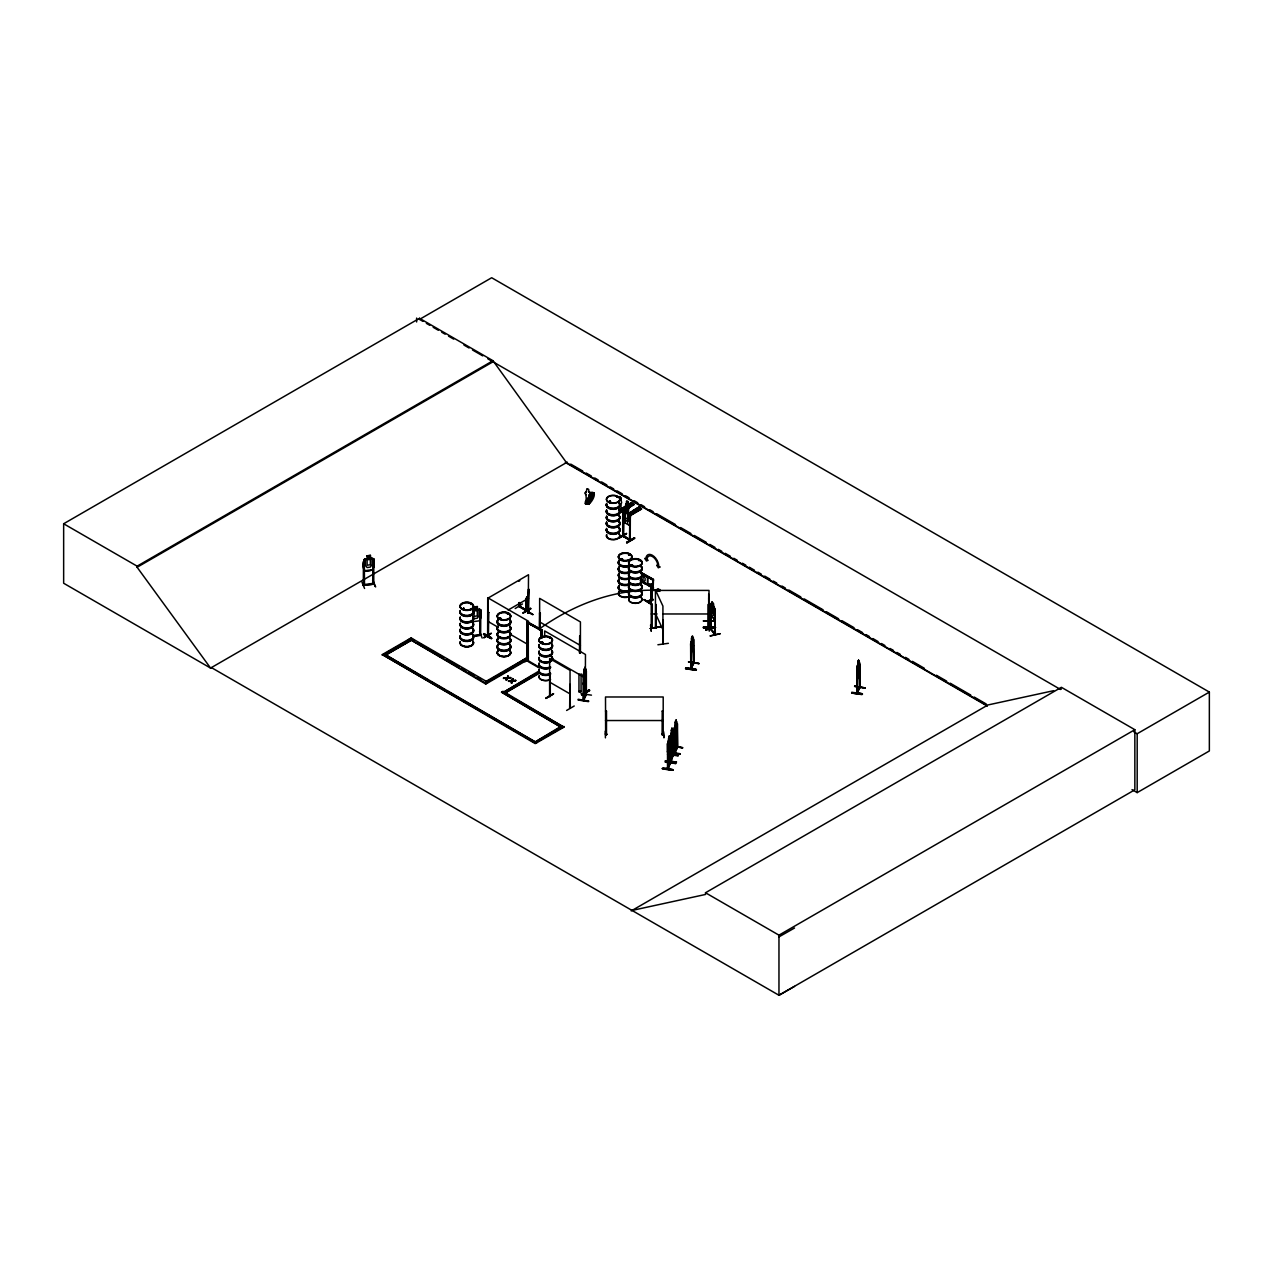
<?xml version="1.0" encoding="UTF-8"?>
<svg xmlns="http://www.w3.org/2000/svg" width="1273" height="1273" viewBox="0 0 1273 1273"><rect width="100%" height="100%" fill="white"/><g stroke="black" fill="none" stroke-linecap="round" stroke-linejoin="round"><path stroke-width="1.5" d="M619.521 496.55C617.882 496.931 622.958 497.027 620.715 500.305A2.403 1.4 59.5 0 1 621.176 503.535L620.715 510.966L618.996 509.996A6.731 3.883 0 0 1 614.016 515.804A6.731 3.883 0 0 1 606.632 510.934M628.257 515.326L628.719 507.895A2.403 1.4 59.5 0 0 628.353 504.601L628.321 502.214M670.807 737.974L670.489 741.475L672.192 733.232L672.399 735.508M670.839 745.898L672.526 737.863M670.823 746.042L672.669 737.815M665.477 761.174C698.813 763.943 643.04 758.66 676.122 762.304M714.901 609.337L714.949 634.686L710.493 629.053L715.251 633.604M714.471 633.19L715.346 634.511L714.853 610.467M585.58 680.498C587.474 669.503 583.655 691.287 583.225 682.965M650.376 628.528L660.83 626.507L650.312 628.416M660.814 626.841L650.312 628.464M676.854 733.264L674.579 737.894L677.141 729.763M859.291 673.449C861.996 658.762 853.34 693.483 859.164 673.385M584.53 674.595C583.861 674.77 585.882 667.116 584.514 668.564M671.142 744.721L670.871 747.872L671.396 743.559C672.239 749.049 672.112 734.871 671.746 738.451M670.951 742.748L671.873 732.15L670.6 736.065L669.948 763.641M585.373 670.314L585.691 668.85L583.114 675.167L583.225 700.5L585.866 693.721M585.66 694.994L585.994 670.982L585.723 695.138M668.039 768.24C665.429 772.106 672.558 759.997 669.996 762.925M667.513 769.067L667.545 743.798M670.664 763.307L670.632 736.049M675.056 752.757L674.754 726.883C676.106 710.525 677.618 729.811 675.215 733.63L674.754 732.293M677.538 747.394L677.156 723.716L676.87 747.888M693.896 639.603L693.674 663.742L693.101 637.391L690.634 643.724L690.762 669.057L693.244 663.09M690.778 668.134L693.96 662.246L693.196 662.692M690.762 668.977L693.53 663.09M691.43 668.532L691.398 644.965M693.912 662.358L691.175 669.105L691.557 637.821L691.7 640.765M857.111 691.971L856.968 692.878M856.777 692.432L856.824 693.435L857.143 666.4L857.143 678.111M857.493 692.958L859.991 686.608L859.323 687.213M859.991 686.736L859.752 687.197M588.476 701.646L578.037 699.991L588.619 700.882M588.603 701.312L578.181 699.227M662.31 768.701C668.675 766.123 682.853 773.363 662.326 768.621M669.184 752.773C702.123 756.799 646.7 749.813 679.766 754.046M669.312 752.057L679.766 753.632M672.765 770.292L662.453 768.287L672.924 769.99M685.558 668.596C695.44 667.195 704.017 672.287 685.558 668.611L696.013 670.171M685.686 668.198L696.14 669.869M679.623 754.396L669.2 752.709M696.14 669.487L685.701 667.8M851.637 692.973C861.503 691.573 870.111 696.681 851.637 692.973L862.076 694.549M851.764 692.639L862.187 694.294M851.764 692.257L862.219 693.833M658.412 591.277L659.844 589.494L659.844 591.404M652.763 579.724L652.683 579.947M626.475 510.282L626.284 506.527A2.403 1.4 59.5 0 1 626.634 503.631L626.666 501.276M652.031 584.816L649.262 584.371L649.262 585.723L649.262 584.371M652.126 584.546L652.556 590.815M671.253 751.165L672.415 743.209M670.521 749.129L672.526 743.225M587.728 501.482L587.06 501.928M587.84 503.583L587.521 501.387L586.996 502.31M587.251 501.642L587.49 502.389M652.413 579.215L653.415 580.377L642.419 573.964M653.479 580.281L640.59 573.216M652.731 587.712L652.89 580.074M652.699 587.665L653.415 588.221L640.844 580.918M671.364 733.041L671.094 761.445L671.253 760.458M583.225 675.183L585.071 667.307L585.039 670.362M674.372 727.917L676.838 721.6L677.3 747.856M545.894 698.081L553.548 693.626L545.894 698.4M553.516 694.008L545.878 698.447M635.1 511.38L635.084 510.553M710.509 611.565L710.955 615.018L714.344 619.41L714.901 617.071M462.226 608.828L464.199 608.574M463.547 609.003L463.69 608.112M470.915 604.452L471.074 604.611M501.021 618.63L499.653 618.089M507.37 614.079L508.07 614.366M528.168 625.807L528.327 627.207M528.327 641.91L528.215 643.167L528.295 642.324M528.152 643.136L528.152 641.687M528.168 655.929L528.327 657.075M541.089 642.626L542.33 641.926M550.27 638.266L549.602 637.789M549.952 637.98L549.347 637.948M590.799 497.52L590.02 496.581M610.404 501.148L608.828 501.435L610.579 501.689M610.547 501.435L609.56 501.912L610.197 501.148M617.039 496.693L617.532 497.409L616.689 496.931M620.683 559.547L622.497 558.942M620.572 559.404C623.261 558.29 621.288 561.122 621.431 558.592M622.608 559.404L621.59 558.64M628.544 554.885L629.546 555.123M629.642 555.06L628.894 554.964M632.522 564.846L631.042 564.703L632.156 565.212M631.949 565.498L632.697 565.435M639.046 560.772L639.492 560.613M584.068 672.192L583.591 700.548L583.877 676.393M668.341 740.838L667.879 769.21L668.15 745.039M715.617 627.494L705.767 629.721M483.501 634.288C490.71 634.909 497.616 643.406 483.501 634.288L491.219 638.648M491.617 638.457L483.915 633.588M491.553 638.409L483.867 633.652M644.154 599.901L651.824 604.309M644.17 599.519L651.84 603.895M651.474 604.58L644.218 599.949M670.951 740.44L671.269 741.761L671.905 728.124L672.208 731.132M671.269 747.14L671.873 739.852L671.269 741.761M670.696 749.638L671.157 748.094M671.38 749.224L671.762 748.015M671.157 750.99L671.762 748.985M671.38 730.304L672.017 728.124M671.778 730.066L671.603 731.163M670.951 734.346L672.637 730.161M672.001 731.195L672.446 729.779M672.86 732.373L672.844 755.987L673.051 731.816M671.269 739.438L671.873 737.56L671.778 746.249M667.657 754.332L678.302 755.478L667.561 754.221M672.844 755.366L670.919 760.777M670.712 760.411L672.908 755.048M671.189 761.318L673.115 755.319M653.16 587.394L653.16 588.381L653.463 579.39L640.844 572.277M629.308 525.224L630.246 522.853L629.371 525.351L623.42 521.994L622.72 518.62M619.665 509.486L619.346 511.666L619.474 509.868M372.639 569.572L373.769 566.549M473.158 621.622L479.666 620.794L480.844 617.739L480.828 609.894L480.621 635.307C481.417 633.142 478.266 634.909 480.701 634.368M506.702 680.339L507.481 677.936L510.744 678L507.481 678.429L506.097 679.989L508.213 676.058M511.666 683.203L512.446 680.8L515.708 680.387L512.446 681.294L511.666 683.203L511.682 680.848L511.062 682.853M587.346 501.721L587.68 501.594M511.794 680.45C504.251 680.721 512.924 682.901 512.558 678.557L513.178 679.416L512.558 678.557M511.794 680.944L512.558 679.05M506.097 679.989L506.829 677.586L503.519 678.016L506.718 678.477M513.178 678.923L512.558 680.88L515.708 680.387M483.899 637.455L491.394 633.381M515.183 608.558L522.455 603.943M626.507 533.721L618.917 538.129M647.559 601.779L652.142 599.09M585.978 494.545L585.946 494.64A2.403 1.894 24.9 0 1 586.423 491.617L586.471 491.537A2.403 1.894 24.9 0 0 585.978 494.545L586.423 502.278L588.794 502.549L589.272 495.054A2.403 1.894 24.9 0 0 588.794 491.887L588.747 489.516L587.585 488.689M588.747 491.983L588.794 491.887A2.403 1.894 24.9 0 1 589.224 495.149M589.272 504.347L585.516 503.535L586.026 501.403L586.296 502.262M585.246 503.726C587.903 504.633 582.604 502.151 587.49 499.08M589.208 495.595L589.717 494.274L593.202 495.022L589.717 494.274M590.051 493.542C599.44 493.924 587.474 495.547 590.577 492.444C599.042 490.662 590.863 504.506 588.046 504.156M585.485 503.647L587.68 498.873M589.097 495.865L590.577 492.444M585.707 503.806L587.235 500.703M588.826 497.632L591.245 492.746L588.619 499.255M591.436 493.017L587.171 502.183M586.726 503.519L586.773 501.689L587.84 501.864L586.726 501.801M588.603 504.235L594.061 493.176L590.386 492.858M594.061 492.969L588.81 504.283L589.001 503.042L585.787 503.36L585.516 502.501M589.001 504.172L593.6 493.351M584.212 669.439L584.768 668.261M584.212 670.41L584.768 669.216M584.912 671.301L584.068 678.557L584.944 667.275M580.981 693.69L591.468 695.153M583.877 699.084L583.177 700.357M583.543 699.211L585.994 694.533L585.866 669.232M691.748 638.012L692.48 635.848L692.56 638.919L693.212 637.407M691.748 638.982L692.289 636.818M691.08 642.022L691.669 640.749M699.004 663.726L688.661 661.88M675.358 722.189L676.218 720.041M668.309 740.806L669.343 735.953L669.232 738.833M669.041 736.908L668.5 739.056L669.041 737.879M675.358 723.159L675.915 720.995M670.028 740.17L669.996 763.784M675.024 729.143L674.77 753.234L677.538 747.346M665.413 761.97L675.74 763.466M675.056 752.009L677.236 747.331L674.388 753.25L674.404 727.901M670.537 762.877L667.991 768.224M667.991 769.083L669.996 763.179M675.852 763.577L665.286 762.177M858.543 663.122L858.543 660.226L857.206 667.084L857.19 693.499L857.477 669.327M857.811 662.39L858.67 660.241M857.811 663.344L858.368 661.196M857.047 666.447L859.291 661.785L859.323 688.072L860.039 687.484M859.959 663.981L859.736 688.12L859.577 662.199M854.724 686.258L865.194 687.913L854.581 686.131M856.824 692.448L859.673 687.515L856.856 693.371M361.978 582.286L364.571 588.476M363.266 585.325C365.94 584.562 362.534 586.678 363.585 584.689L372.623 583.416M658.332 590.131C659.764 586.758 654.879 590.163 657.409 590.958M487.686 635.927L488.482 634.829M532.575 614.318L518.986 606.585C520.609 602.145 519.591 612.377 519.686 603.052M525.829 598.708L526.258 610.324M622.64 536.14L623.499 536.633L623.675 512.876L622.72 512.637L623.42 513.035M623.038 535.169L630.596 540.373L622.958 535.981L622.99 512.478M585.564 692.369C582.668 693.371 587.649 685.511 585.469 682.042M650.567 625.027L651.155 630.835M605.28 731.163L605.423 737.863M528.884 612.727L528.072 613.188L528.247 612.281M626.968 506.065L626.348 510.473M626.411 506.208L626.205 506.654A2.403 1.4 59.5 0 1 626.539 503.694L626.539 501.578M538.686 645.316L539.195 646.445M463.229 608.749L463.595 608.208M470.485 604.023L471.296 604.15M499.541 618.153L500.91 619.044L500.56 617.866M499.828 618.041L500.225 617.866M589.526 497.266L590.927 496.788M507.688 613.92L508.5 614.079M541.773 642.165L542.648 642.642M541.964 642.276L542.298 641.974M541.773 641.974C539.37 643.852 545.353 643.12 542.139 641.958M632.108 564.814L630.851 565.18M711.321 615.718L711.034 629.61L710.923 605.391L710.827 629.514M715.267 634.511L711.352 629.435M364.476 585.437L364.333 561.632L363.378 561.759L363.362 585.548M363.585 584.689C379.322 585.166 370.157 582.477 373.832 583.273M479.666 634.304L480.589 634.113M583.702 700.436L586.36 694.581L586.36 671.03M693.721 663.647L693.387 637.805M670.235 763.195L669.853 737.481L667.513 743.83M667.704 767.73L667.8 768.542M372.623 569.508C362.582 575.476 361.405 565.005 364.635 559.022L367.101 558.767M363.68 560.295L364.635 559.022M651.203 627.191C654.242 626.555 650.408 630.103 651.426 627.159M652.285 628.003L651.235 628.019L652.397 628.05M605.614 733.741L606.378 733.741C607.858 735.81 603.848 734.091 606.6 734.632M708.695 597.769L709.125 628.273L707.947 628.305L708.886 627.128M663.313 734.839C661.642 735.905 661.626 732.707 663.313 733.773M662.215 711.082L663.201 711.289L662.215 711.082L662.103 734.632L663.313 734.632M663.265 643.645L663.281 620.349M710.525 629.117L710.605 603.768C712.896 606.521 711.75 598.183 712.005 604.786L711.273 610.228L713.357 615.225L714.073 608.43L713.501 603.577L711.957 601.731M586.805 488.768L586.423 491.617M488.689 635.275L487.654 635.02L488.434 635.434M488.482 635.688L487.639 636.118L488.689 635.529M528.215 613.109L528.518 574.728L487.718 598.278L487.639 636.182M528.741 612.806L528.518 589.033L527.754 613.029M711.368 628.671L711.082 628.13M463.038 608.78L463.849 608.287M610.022 501.498L609.194 501.61M518.907 581.284L519.798 580.663M622.64 510.887L623.531 510.266M708.997 604.5L708.027 604.516L707.915 628.273M708.966 627.446L707.915 627.669M708.966 628.305L709.013 590.417L651.315 590.417M606.537 734.028L605.391 733.996L606.6 733.98M662.342 734.06L663.313 733.996M631.153 503.026L634.113 504.649L620.381 512.701L621.431 510.409L620.046 512.048M633.62 504.363L631.328 502.851L632.029 503.487M619.585 512.255L633.206 504.14M627.557 514.881L639.571 507.847L638.871 507.004L637.471 508.038L640.048 509.486L637.471 507.832M628.751 513.576L639.571 507.847M640.749 508.5L629.133 515.756M620.715 498.189L620.81 500.257M620.874 509.025L631.328 502.66M620.938 509.073L631.472 503.185M619.84 510.298L631.997 503.487M619.887 510.33L631.854 503.265M620.062 510.553L626.905 506.511M625.25 523.028L625.25 508.341L627.796 509.773L627.796 512.669M619.887 512.414L633.906 504.108M633.906 504.299L620.269 512.494M628.719 507.895L628.607 507.959A2.403 1.4 59.5 0 0 628.257 504.665M625.25 511.237L623.993 511.682L623.993 517.093L625.25 520.132L627.621 521.469L628.894 519.861L628.894 514.451L627.621 512.78M627.7 509.821L625.17 508.388M632.538 510.934L633.938 509.916L636.516 511.571L633.938 509.916M635.163 509.391L636.548 508.373L639.126 510.027L636.548 508.373M628.416 513.385L639.062 507.561M627.382 514.658L639.364 507.497M628.798 515.549L640.956 508.373M629.308 515.851L641.481 508.786M629.642 516.042L641.656 509.009L638.871 507.004M629.562 516.536L630.517 516.774L629.562 516.536L630.23 540.532L630.326 515.135L629.435 513.608M488.402 612.186L488.148 636.293L488.752 634.988M528.009 613.188L528.772 589.192M618.964 538.288L626.571 533.355L618.964 537.795M623.356 536.585L623.675 512.876M630.517 539.434L629.499 540.134L629.833 516.377M629.483 539.434L623.754 535.869M626.714 542.218C650.71 528.709 610.913 552.307 634.32 537.811M626.746 542.632L634.32 538.145M627.08 542.855L634.686 538.415M519.766 606.409L526.608 610.053M526.02 609.672L519.241 606.362M530.555 608.144L522.948 613.061L530.936 608.78M526.799 596.973L526.799 610.69M530.602 608.526L523.044 613.061M539.37 629.864L539.641 612.695L540.325 630.103M540.07 630.262L540.325 613.093M527.913 659.334L524.858 661.594L528.295 659.987M527.945 659.732L524.858 661.594L528.009 659.812M579.47 653.017L579.724 635.848L580.17 651.521M584.768 691.096L585.278 691.7M589.272 689.839C565.626 704.064 605.725 681.326 582.047 694.931M581.618 694.708L589.224 689.759M645.109 575.11L647.686 577.496L645.188 575.062M640.701 581.315L645.188 583.766M651.33 583.798L652.19 585.278L651.33 583.798L652.397 584.164M651.012 585.214L652.715 584.959L651.871 585.453L651.712 600.331L651.871 585.58M651.155 586.805L651.362 585.341M647.13 583.734L653.495 587.378L652.333 587.203M647.209 601.652L652.206 598.756M652.556 599.838L651.124 599.901L651.871 600.299M653.065 599.249L648.482 602.384L653.16 599.726M653.113 599.647L648.594 602.384M651.919 600.776L648.896 602.575M550.254 672.924L550.302 696.49M569.652 708.074L569.954 684.301L570.352 708.074M566.612 710.461L574.218 705.99M211.509 667.641L210.682 668.134L63.65 583.241L63.65 523.76L419.517 318.298L492.985 360.705L566.453 462.608L987.084 705.465M419.517 318.298L419.517 319.396L491.68 277.737L1209.35 692.082L1209.35 750.959L1137.187 792.618L1132.031 789.626M63.65 523.76L137.118 566.167L492.985 360.705M794.543 986.384L778.965 995.263L211.413 667.593L210.57 668.07L137.118 567.265L492.985 361.803M210.57 668.07L567.281 462.131M501.514 692.13L562.411 728.029L501.514 692.13L503.01 691.271L563.907 727.169L535.265 743.623L382.298 654.577L411.099 637.932L487.591 682.089L487.416 683.012M382.298 655.309L409.269 639.73L410.765 640.59L385.273 655.309L410.765 640.59M508.118 610.053L528.518 598.278M538.511 666.766L529.043 661.212L526.911 661.276L526.911 621.638L542.203 630.071L542.012 638.075M542.203 630.071L541.868 636.214M485.936 681.421L526.72 657.87L528.215 658.73L487.416 682.28L485.936 682.153L501.228 673.322M504.633 671.364L526.72 657.87M528.215 659.462L485.761 684.062L409.269 638.998L485.761 683.155L487.591 682.089M526.911 661.276L527.436 621.781M539.147 670.935L503.456 692.273L534.055 674.61M538.94 672.765L504.951 693.133L538.94 673.512M562.252 728.045L560.756 726.453L535.265 741.904L559.054 728.172M382.298 654.577L535.265 742.891L563.907 726.437M631.217 910.927L987.928 704.971L1053.646 690.682M632.044 910.434L705.513 894.458L705.513 892.755L1061.38 687.293L1134.848 729.7L1134.848 789.801L778.965 995.263L778.965 935.162L1134.848 729.7M1061.38 688.995L1060.552 689.489L487.861 358.843M1133.782 731.768L1137.187 733.741L1209.35 692.082M778.965 936.88L794.543 928.001M541.661 630.39L528.375 623.372L541.661 630.39L541.661 638.028M634.113 510.489L633.843 511.285L635.1 511.221M655.945 627.223L656.009 628.098L655.802 604.261L655.929 627.828M610.26 501.833L608.717 501.721M500.719 618.551L499.653 618.232M528.518 611.724L528.009 612.568M488.291 635.752L487.909 597.833L528.709 621.383M655.436 627.844L655.452 590.004L662.915 606.091L662.915 643.947M363.473 585.262L373.769 584.1L373.769 558.815M372.75 583.129L373.689 583.32M713.405 606.489L714.949 609.353L714.805 634.575M714.439 607.682L714.949 609.353M715.251 610.976L714.503 610.547L714.949 634.065M711.05 614.986L714.344 619.41M710.191 635.911L720.311 633.683L710.254 635.927M634.941 511.285L633.97 511.221M570.002 708.249L570.049 670.346L549.65 658.571L549.602 696.49M657.902 644.759L668.405 643.311M643.072 581.109L645.093 580.806L645.093 578.101L643.072 575.491M366.974 555.792L370.459 555.378L370.459 558.29L372.066 559.118L372.066 564.528L370.348 567.09L367.117 567.535L365.399 565.451L365.399 560.04L367.117 558.847L367.006 555.855M367.101 555.871L370.348 555.489M370.316 555.426L370.348 558.401L373.912 558.831L373.912 566.612L372.718 569.652L364.603 570.718M364.714 559.181L372.639 558.083M372.734 560.47L372.846 584.291L372.734 560.47L373.673 560.343M373.148 580.854L375.662 586.885M474.065 609.974L473.922 606.935L477.407 606.521L477.28 609.528L479.014 610.26L479.014 615.671L477.28 618.217L474.065 618.662M477.407 609.417L480.844 609.958L479.587 609.21M472.203 610.165L479.635 609.115M479.666 611.597L480.701 611.677L479.666 611.597L479.873 635.386M473.015 635.466L479.873 634.527M473.015 636.07L480.701 635.227L473.11 636.293M479.507 631.583L482.181 638.075M507.593 677.522L510.744 677.507M503.519 678.016L510.744 678M508.484 680.88L515.708 680.864M508.484 681.373L511.682 681.341M503.519 678.493L506.829 678.079M652.349 627.462L651.426 627.478M663.09 734.028L663.09 734.919M524.937 610.308L532.639 614.684M621.845 559.69L621.033 559.133M364.444 585.166L364.444 584.307M623.149 535.169L623.499 535.774M519.639 606.123L519.034 605.789M584.689 691.048L585.039 691.653M692.448 638.903L692.91 644.297L691.589 649.453L691.128 648.116M858.511 663.281L858.973 668.675L857.668 673.815L857.206 672.494M652.285 604.5L651.315 604.5L652.285 604.5L652.19 628.337M708.027 628.066L708.997 628.05M709.156 624.597L709.252 631.201M606.489 711.082L605.502 711.082L606.489 711.289L606.489 734.839L605.63 734.919L605.502 696.983L663.201 696.983L663.201 734.855L662.215 734.632M663.424 731.561L663.949 737.863L663.344 731.163M708.695 594.157L708.695 627.494M651.315 613.968L657.091 613.968M662.851 613.968L709.013 613.968M703.476 620.906L714.296 621.256L703.476 620.763M703.476 621.113L714.296 621.097M703.476 627.096L714.296 627.096M703.476 627.414L714.296 627.494M703.476 627.828L714.296 627.764M578.96 691.366L581.061 691.366M605.502 720.534L663.201 720.534M662.835 643.979L663.138 620.078M671.253 730.129L671.396 733.073M667.577 754.539L678.191 755.844M665.572 760.872L676.234 761.986M589.208 495.388L592.693 495.929M588.747 496.375L592.231 497.106L588.747 496.565M588.221 497.472L591.706 498.22L588.221 497.679M693.514 645.586L690.953 653.717L690.666 643.692M854.597 686.465L865.067 688.104M688.518 661.753L699.1 663.504L688.534 662.087M584.036 669.264L584.18 672.208M674.26 735.683L674.292 727.885M670.266 745.676L667.832 753.807L667.434 751.516M672.144 745.946L682.726 747.681L672.271 746.058M672.16 746.264L682.63 747.903M667.513 751.611L667.434 743.782M372.591 580.44L375.153 586.535M645.172 583.655L647.607 584.18M645.093 583.702L647.686 584.307L647.686 577.496M623.293 535.71L623.261 536.585M519.527 606.966L519.957 602.893M526.513 610.929L526.529 597.132M593.839 493.399L588.062 504.172L593.648 493.335M627.621 504.84L630.199 506.495L627.621 505.047M635.163 509.184L637.741 510.648M627.573 507.832L624.995 506.383L627.573 508.038M632.538 510.728L635.116 512.192M623.436 510.314L630.151 515.167M625.25 512.398L627.621 513.735M625.25 517.809L627.621 519.145M532.989 614.541L519.257 606.425L519.257 602.495M491.076 633.27L483.899 637.948M640.112 572.166L653.463 579.549M641.735 573.28L645.093 575.205M651.871 585.453L651.012 584.975L651.171 600.029M649.469 584.259L651.871 585.707L652.715 585.214L651.553 583.686M640.59 580.281L651.585 586.582M640.144 580.774L651.585 587.378M652.333 587.808L653.415 588.221M419.517 319.396L422.938 321.369M426.36 323.342L429.781 325.315M433.186 327.288L438.31 330.248M441.731 332.221L445.152 334.194M448.573 336.167L453.697 339.127M463.945 345.047L469.069 348.006M472.49 349.98L482.738 355.883M570.718 464.104L582.732 471.042M586.169 473.031L591.324 476.007M594.746 477.98L598.183 479.969M601.62 481.942L606.775 484.918M610.213 486.907L613.634 488.896M617.071 490.869L622.226 493.844M625.664 495.834L629.085 497.807M634.24 500.782L637.678 502.771M641.115 504.745L644.536 506.734M649.691 509.709L653.129 511.682M656.566 513.671L675.454 524.571M680.594 527.547L690.905 533.498M694.326 535.472L706.356 542.409M709.777 544.398L714.933 547.374M718.37 549.347L721.807 551.336M725.244 553.325L730.384 556.285M733.821 558.274L737.258 560.263M742.398 563.223L745.835 565.212M749.272 567.201L754.428 570.177M757.865 572.15L761.286 574.139M764.723 576.112L769.879 579.088M773.316 581.077L776.737 583.05M781.893 586.026L785.33 588.015M788.767 589.988L800.781 596.926M804.218 598.915L823.106 609.815M826.527 611.804L838.557 618.742M841.978 620.715L854.008 627.669M857.429 629.642L862.585 632.617M866.022 634.606L869.459 636.58M872.896 638.569L878.036 641.544M881.473 643.517L884.91 645.506M890.05 648.482L893.487 650.455M896.924 652.444L900.361 654.417M905.517 657.393L908.938 659.382M912.375 661.355L924.389 668.309M936.419 675.247L946.714 681.182M950.151 683.171L970.758 695.058M974.179 697.047L986.209 703.985M565.323 462.449L987.339 706.101M539.641 621.924L580.424 645.475M526.911 621.638L542.012 630.183M487.909 621.383L498.109 627.271M510.012 634.145L527.006 643.963M551.48 658.412L583.766 677.061M549.65 682.121L570.049 693.896M508.213 676.552L507.609 675.692M414.505 640.812L411.099 637.932M417.91 642.77L443.402 657.489M446.807 659.446L458.694 666.32M462.099 668.277L465.488 670.25M468.894 672.208L474.002 675.151M477.391 677.109L480.796 679.082M506.383 693.96L511.46 696.888M514.849 698.845L563.907 727.169M428.476 680.243L383.778 653.717L536.745 742.764M431.913 682.233L443.943 689.186M447.38 691.159L535.026 741.777M705.513 892.755L778.965 935.162M539.418 668.07L528.327 661.705L528.247 623.181L541.2 630.66L541.2 638.346M651.235 628.305L651.251 587.092M627.716 501.18L626.555 501.339L628.13 501.992M583.877 699.943L583.909 699.02M518.986 606.6L518.986 602.654M620.078 496.884L620.683 497.918M712.244 602.686L713.103 604.77L712.244 603.641M710.971 603.354L714.312 607.778M715.426 627.303L705.767 630.215M672.462 729.652L672.478 755.939L672.399 754.937M655.452 613.554L662.915 629.642M667.879 748.206L668.341 749.526L669.662 744.371L669.232 735.937M583.607 679.559L584.068 680.88L585.373 675.724L585.469 654.497L544.685 630.947L544.685 636.834M652.699 586.917L653.113 579.597L653.113 588.221M690.778 651.442L691.096 653.59M674.292 735.603L674.69 737.91M672.303 733.248L672.51 735.523M651.139 624.55L651.235 631.281M1137.187 733.741L1137.187 792.618M858.543 660.226L858.639 663.297M677.507 723.78L677.586 747.41M676.106 720.025L676.186 723.112M671.269 734.028L671.253 761.318M647.527 577.56L647.527 584.227M643.072 576.955L643.072 579.645M632.522 504.935L629.928 503.678M630.246 515.119L630.103 540.484L622.72 536.188L622.72 510.839M627.621 509.884L627.621 524.365M625.345 508.484L625.345 511.38M621.638 510.537L621.638 511.555M621.431 510.409L621.431 511.237M589.51 502.962L589.51 501.944L589.24 502.724M586.026 501.403L586.026 502.421M585.198 682.201L585.23 692.56L584.514 681.803M584.768 681.644L584.896 691.987M581.061 673.735L581.061 692.114L578.96 692.114L578.96 673.735M580.424 653.256L580.424 621.924L539.641 598.374L539.641 629.705M579.724 635.848L579.724 652.858M550 673.067L549.872 696.649L549.904 672.717M541.12 630.708L540.993 638.409M527.245 621.431L527.245 661.085M526.099 598.549L526.226 610.34M488.673 612.329L488.434 636.293M485.761 683.155L485.761 684.062M479.555 634.304L479.65 635.386M477.264 606.569L477.264 609.465M416.637 318.075L416.637 321.974M137.118 566.167L137.118 567.265M539.45 628.862A300.126 215.296 -76.7 0 1 658.682 590.338M509.884 626.587A6.842 3.946 0 0 1 503.965 632.506A6.842 3.946 0 0 1 498.045 626.587M509.805 627A6.747 3.899 0 0 1 503.965 632.84A6.747 3.899 0 0 1 498.125 627M509.884 620.094A6.842 3.946 0 0 1 503.965 626.014A6.842 3.946 0 0 1 498.045 620.094M509.789 625.902A6.731 3.883 0 0 1 503.965 631.742A6.731 3.883 0 0 1 498.141 625.902M509.789 620.492A6.731 3.883 0 0 1 503.965 626.332A6.731 3.883 0 0 1 498.141 620.492M509.884 626.252A6.842 3.946 0 0 1 503.965 632.172A6.842 3.946 0 0 1 498.045 626.252M509.884 619.76A6.842 3.946 0 0 1 503.965 625.679A6.842 3.946 0 0 1 498.045 619.76M509.805 619.41A6.747 3.899 0 0 1 503.965 625.25A6.747 3.899 0 0 1 498.125 619.41M509.884 645.109A6.842 3.946 0 0 1 503.965 651.028A6.842 3.946 0 0 1 498.045 645.109M509.789 632.49A6.715 3.883 0 0 1 503.965 638.314A6.715 3.883 0 0 1 498.141 632.49M509.805 645.522A6.747 3.899 0 0 1 503.965 651.362A6.747 3.899 0 0 1 498.125 645.522M509.773 650.598A6.699 3.867 0 0 1 503.965 656.407A6.699 3.867 0 0 1 498.157 650.598M509.773 633.047A6.699 3.867 0 0 1 503.965 638.855A6.699 3.867 0 0 1 498.157 633.047M509.821 650.742A6.763 3.899 0 0 1 503.965 656.597A6.763 3.899 0 0 1 498.109 650.742M509.821 650.964A6.763 3.899 0 0 1 503.965 656.804A6.763 3.899 0 0 1 498.109 650.964M509.884 638.616A6.842 3.946 0 0 1 503.965 644.536A6.842 3.946 0 0 1 498.045 638.616M509.789 644.424A6.731 3.883 0 0 1 503.965 650.264A6.731 3.883 0 0 1 498.141 644.424M509.789 639.014A6.731 3.883 0 0 1 503.965 644.854A6.731 3.883 0 0 1 498.141 639.014M509.884 644.774A6.842 3.946 0 0 1 503.965 650.694A6.842 3.946 0 0 1 498.045 644.774M509.884 638.282A6.842 3.946 0 0 1 503.965 644.202A6.842 3.946 0 0 1 498.045 638.282M509.805 637.932A6.747 3.899 0 0 1 503.965 643.772A6.747 3.899 0 0 1 498.125 637.932M618.949 515.088A6.699 3.867 0 0 1 614.016 520.864A6.699 3.867 0 0 1 606.664 516.026M618.98 503.503A6.747 3.899 0 0 1 614.016 509.311A6.747 3.899 0 0 1 606.616 504.442M618.964 502.421A6.731 3.883 0 0 1 614.016 508.213A6.731 3.883 0 0 1 606.632 503.36M619.06 509.598A6.842 3.946 0 0 1 614.032 515.485A6.842 3.946 0 0 1 606.537 510.553M619.06 509.264A6.842 3.946 0 0 1 614.032 515.151A6.842 3.946 0 0 1 606.537 510.218M618.98 508.914A6.747 3.899 0 0 1 614.016 514.722A6.747 3.899 0 0 1 606.616 509.852M619.06 503.09A6.842 3.946 0 0 1 614.032 508.993A6.842 3.946 0 0 1 606.537 504.044M619.06 502.755A6.842 3.946 0 0 1 614.032 508.659A6.842 3.946 0 0 1 606.537 503.71M618.964 515.454A6.731 3.883 0 0 1 614.016 521.262A6.731 3.883 0 0 1 606.632 516.392M619.649 516.981A6.731 3.883 0 0 1 613.14 521.882A6.731 3.883 0 0 1 606.632 516.981M618.949 533.61A6.699 3.867 0 0 1 614.016 539.386A6.699 3.867 0 0 1 606.664 534.549M618.996 515.708A6.763 3.899 0 0 1 614.016 521.516A6.763 3.899 0 0 1 606.616 516.647M618.98 522.025A6.747 3.899 0 0 1 614.016 527.834A6.747 3.899 0 0 1 606.616 522.964M618.964 520.943A6.731 3.883 0 0 1 614.016 526.736A6.731 3.883 0 0 1 606.632 521.882M618.98 528.518A6.747 3.899 0 0 1 614.016 534.326A6.747 3.899 0 0 1 606.616 529.457M619.06 528.12A6.842 3.946 0 0 1 614.032 534.008A6.842 3.946 0 0 1 606.537 529.075M619.06 527.786A6.842 3.946 0 0 1 614.032 533.673A6.842 3.946 0 0 1 606.537 528.741M618.98 527.436A6.747 3.899 0 0 1 614.016 533.244A6.747 3.899 0 0 1 606.616 528.375M619.06 521.612A6.842 3.946 0 0 1 614.032 527.515A6.842 3.946 0 0 1 606.537 522.567M619.06 521.278A6.842 3.946 0 0 1 614.032 527.181A6.842 3.946 0 0 1 606.537 522.232M618.996 533.96A6.763 3.899 0 0 1 614.016 539.784A6.763 3.899 0 0 1 606.616 534.899M641.29 573.2A6.842 3.946 0 0 1 635.37 579.12A6.842 3.946 0 0 1 629.435 573.2M641.194 573.598A6.731 3.883 0 0 1 635.37 579.438A6.731 3.883 0 0 1 629.53 573.598M641.178 578.674A6.715 3.883 0 0 1 635.37 584.482A6.763 3.899 0 0 1 629.514 578.817M629.546 578.674A6.715 3.883 0 0 0 635.37 584.482A6.763 3.899 0 0 0 641.21 578.817M641.21 579.072A6.747 3.899 0 0 1 635.37 584.928A6.747 3.899 0 0 1 629.514 579.072M641.29 566.692A6.842 3.946 0 0 1 635.37 572.627A6.842 3.946 0 0 1 629.435 566.692M641.194 572.516A6.731 3.883 0 0 1 635.37 578.34A6.731 3.883 0 0 1 629.53 572.516M641.21 567.106A6.747 3.899 0 0 1 635.37 572.945A6.747 3.899 0 0 1 629.514 567.106M641.29 572.866A6.842 3.946 0 0 1 635.37 578.785A6.842 3.946 0 0 1 629.435 572.866M641.29 566.358A6.842 3.946 0 0 1 635.37 572.293A6.842 3.946 0 0 1 629.435 566.358M641.194 566.008A6.731 3.883 0 0 1 635.37 571.848A6.731 3.883 0 0 1 629.53 566.008M641.29 591.722A6.842 3.946 0 0 1 635.37 597.642A6.842 3.946 0 0 1 629.435 591.722M641.21 592.12A6.747 3.899 0 0 1 635.37 597.96A6.747 3.899 0 0 1 629.514 592.12M641.21 597.339A6.763 3.899 0 0 1 635.37 603.195A6.763 3.899 0 0 1 629.514 597.339M641.178 579.661A6.715 3.883 0 0 1 635.37 585.485A6.715 3.883 0 0 1 629.546 579.661M641.178 597.578A6.715 3.883 0 0 1 635.37 603.386A6.715 3.883 0 0 1 629.546 597.578M641.29 585.214A6.842 3.946 0 0 1 635.37 591.149A6.842 3.946 0 0 1 629.435 585.214M641.21 591.038A6.747 3.899 0 0 1 635.37 596.878A6.747 3.899 0 0 1 629.514 591.038M641.21 585.628A6.747 3.899 0 0 1 635.37 591.468A6.747 3.899 0 0 1 629.514 585.628M641.29 591.388A6.842 3.946 0 0 1 635.37 597.308A6.842 3.946 0 0 1 629.435 591.388M641.29 584.88A6.842 3.946 0 0 1 635.37 590.815A6.842 3.946 0 0 1 629.435 584.88M641.194 584.53A6.731 3.883 0 0 1 635.37 590.37A6.731 3.883 0 0 1 629.53 584.53M630.008 572.07A6.842 3.946 0 0 1 621.001 572.42A6.842 3.946 0 0 1 619.235 567.312M629.928 572.404A6.731 3.883 0 0 1 621.065 572.739A6.731 3.883 0 0 1 619.33 567.71M629.912 577.465A6.699 3.867 0 0 1 621.081 577.799A6.699 3.867 0 0 1 619.362 572.802M629.928 577.862A6.731 3.883 0 0 1 621.065 578.197A6.731 3.883 0 0 1 619.33 573.168M630.008 565.578A6.842 3.946 0 0 1 621.001 565.912A6.842 3.946 0 0 1 619.235 560.804M629.944 571.322A6.747 3.899 0 0 1 621.065 571.657A6.747 3.899 0 0 1 619.314 566.628M629.944 565.912A6.747 3.899 0 0 1 621.065 566.246A6.747 3.899 0 0 1 619.314 561.218M630.008 571.736A6.842 3.946 0 0 1 621.001 572.086A6.842 3.946 0 0 1 619.235 566.978M630.008 565.244A6.842 3.946 0 0 1 621.001 565.578A6.842 3.946 0 0 1 619.235 560.47M629.928 564.814A6.731 3.883 0 0 1 621.065 565.148A6.731 3.883 0 0 1 619.33 560.12M630.008 590.592A6.842 3.946 0 0 1 621.001 590.943A6.842 3.946 0 0 1 619.235 585.835M629.928 590.927A6.731 3.883 0 0 1 621.065 591.261A6.731 3.883 0 0 1 619.33 586.232M629.912 595.987A6.699 3.867 0 0 1 621.081 596.321A6.699 3.867 0 0 1 619.362 591.324M629.912 578.435A6.699 3.867 0 0 1 621.081 578.769A6.699 3.867 0 0 1 619.362 573.757M629.944 596.385A6.763 3.899 0 0 1 621.049 596.719A6.763 3.899 0 0 1 619.314 591.674M629.944 578.117A6.763 3.899 0 0 1 621.049 578.451A6.763 3.899 0 0 1 619.314 573.407M630.008 584.1A6.842 3.946 0 0 1 621.001 584.434A6.842 3.946 0 0 1 619.235 579.326M629.928 589.845A6.731 3.883 0 0 1 621.065 590.179A6.731 3.883 0 0 1 619.33 585.15M629.928 584.434A6.731 3.883 0 0 1 621.065 584.768A6.731 3.883 0 0 1 619.33 579.74M630.008 590.258A6.842 3.946 0 0 1 621.001 590.608A6.842 3.946 0 0 1 619.235 585.5M630.008 583.766A6.842 3.946 0 0 1 621.001 584.1A6.842 3.946 0 0 1 619.235 578.992M629.928 583.336A6.731 3.883 0 0 1 621.065 583.671A6.731 3.883 0 0 1 619.33 578.642M551.559 656.327A6.763 3.899 0 0 1 551.559 660.226M550.493 661.037A6.763 3.899 0 0 1 542.33 661.658A6.763 3.899 0 0 1 539.179 657.266M551.543 644.599A6.731 3.883 0 0 1 546.594 650.408A6.731 3.883 0 0 1 539.211 645.538M551.559 643.501A6.747 3.899 0 0 1 546.594 649.325A6.747 3.899 0 0 1 539.195 644.456M551.559 651.092A6.747 3.899 0 0 1 546.594 656.9A6.747 3.899 0 0 1 539.195 652.031M551.639 650.694A6.842 3.946 0 0 1 546.61 656.582A6.842 3.946 0 0 1 539.1 651.649M551.639 650.36A6.842 3.946 0 0 1 546.61 656.247A6.842 3.946 0 0 1 539.1 651.315M551.543 650.01A6.731 3.883 0 0 1 546.594 655.802A6.731 3.883 0 0 1 539.211 650.949M551.639 644.202A6.842 3.946 0 0 1 546.61 650.089A6.842 3.946 0 0 1 539.1 645.14M551.639 643.867A6.842 3.946 0 0 1 546.61 649.755A6.842 3.946 0 0 1 539.1 644.806M551.559 656.534A6.763 3.899 0 0 1 551.559 660.432M550.493 661.244A6.763 3.899 0 0 1 542.33 661.865A6.763 3.899 0 0 1 539.179 657.473M551.511 657.154A6.699 3.867 0 0 1 551.511 661.021M550.461 661.817A6.699 3.867 0 0 1 542.362 662.437A6.699 3.867 0 0 1 539.243 658.077M550.461 679.384A6.699 3.867 0 0 1 542.362 679.989A6.699 3.867 0 0 1 539.243 675.645A6.763 3.899 0 0 0 542.33 680.164A6.763 3.899 0 0 0 550.493 679.543M551.559 656.804A6.763 3.899 0 0 1 551.559 660.719M550.493 661.514A6.763 3.899 0 0 1 542.33 662.135A6.763 3.899 0 0 1 539.179 657.759M550.477 667.816A6.731 3.883 0 0 1 542.346 668.436A6.731 3.883 0 0 1 539.211 664.06M550.477 666.734A6.747 3.899 0 0 1 542.346 667.354A6.747 3.899 0 0 1 539.195 662.978M550.477 674.324A6.747 3.899 0 0 1 542.346 674.945A6.747 3.899 0 0 1 539.195 670.553M550.557 673.974A6.842 3.946 0 0 1 542.298 674.61A6.842 3.946 0 0 1 539.1 670.171M550.557 673.64A6.842 3.946 0 0 1 542.298 674.276A6.842 3.946 0 0 1 539.1 669.837M550.477 673.226A6.731 3.883 0 0 1 542.346 673.847A6.731 3.883 0 0 1 539.211 669.471M550.557 667.482A6.842 3.946 0 0 1 542.298 668.118A6.842 3.946 0 0 1 539.1 663.663M550.557 667.147A6.842 3.946 0 0 1 542.298 667.784A6.842 3.946 0 0 1 539.1 663.328M472.617 622.226A6.699 3.867 0 0 1 467.684 628.003A6.699 3.867 0 0 1 460.333 623.165M472.633 610.642A6.731 3.883 0 0 1 467.684 616.45A6.731 3.883 0 0 1 460.301 611.581M472.649 609.544A6.747 3.899 0 0 1 467.684 615.368A6.747 3.899 0 0 1 460.285 610.499M472.649 617.134A6.747 3.899 0 0 1 467.684 622.943A6.747 3.899 0 0 1 460.285 618.073M472.729 616.737A6.842 3.946 0 0 1 467.7 622.624A6.842 3.946 0 0 1 460.205 617.691M472.729 616.403A6.842 3.946 0 0 1 467.7 622.29A6.842 3.946 0 0 1 460.205 617.357M472.649 616.052A6.747 3.899 0 0 1 467.684 621.861A6.747 3.899 0 0 1 460.285 616.991M472.729 610.244A6.842 3.946 0 0 1 467.7 616.132A6.842 3.946 0 0 1 460.205 611.183M472.729 609.91A6.842 3.946 0 0 1 467.7 615.798A6.842 3.946 0 0 1 460.205 610.849M472.665 622.577A6.763 3.899 0 0 1 467.684 628.401A6.763 3.899 0 0 1 460.285 623.515M472.617 623.197A6.699 3.867 0 0 1 467.684 628.957A6.699 3.867 0 0 1 460.333 624.12M472.617 640.749A6.699 3.867 0 0 1 467.684 646.525A6.699 3.867 0 0 1 460.333 641.687M472.665 622.847A6.763 3.899 0 0 1 467.684 628.671A6.763 3.899 0 0 1 460.285 623.802M472.633 629.164A6.731 3.883 0 0 1 467.684 634.972A6.731 3.883 0 0 1 460.301 630.103M472.649 628.066A6.747 3.899 0 0 1 467.684 633.89A6.747 3.899 0 0 1 460.285 629.021M472.649 635.657A6.747 3.899 0 0 1 467.684 641.465A6.747 3.899 0 0 1 460.285 636.595M472.729 635.259A6.842 3.946 0 0 1 467.7 641.146A6.842 3.946 0 0 1 460.205 636.214M472.729 634.925A6.842 3.946 0 0 1 467.7 640.812A6.842 3.946 0 0 1 460.205 635.879M472.649 634.575A6.747 3.899 0 0 1 467.684 640.383A6.747 3.899 0 0 1 460.285 635.513M472.729 628.767A6.842 3.946 0 0 1 467.7 634.654A6.842 3.946 0 0 1 460.205 629.705M472.729 628.432A6.842 3.946 0 0 1 467.7 634.32A6.842 3.946 0 0 1 460.205 629.371M472.665 641.099A6.763 3.899 0 0 1 467.684 646.923A6.763 3.899 0 0 1 460.285 642.038M472.665 640.892A6.763 3.899 0 0 1 467.684 646.7A6.763 3.899 0 0 1 460.285 641.831M692.448 639.873L691.589 647.13L692.448 639.873M676.074 724.051L675.215 731.307L676.074 724.051M669.2 739.963L668.341 747.219L669.2 739.963M858.511 664.251L857.668 671.508L858.511 664.251M487.909 612.154L488.609 612.552L487.909 612.154M659.86 566.994L658.316 567.822L656.757 565.212L657.839 565.833A7.59 4.392 59.8 0 0 652.444 556.54A7.59 4.392 59.8 0 0 647.066 559.659L648.132 560.263L646.477 561.027L644.838 558.37L645.904 558.974A9.086 5.267 59.8 0 1 652.349 555.251A9.086 5.267 59.8 0 1 658.793 566.374L659.86 566.994M369.775 556.062L367.706 556.349L367.706 557.319L369.775 557.033L369.775 556.062M370.348 559.356L367.117 559.802L367.117 565.212L370.348 564.766L370.348 559.356M476.707 607.189L474.638 607.476L474.638 608.446L476.707 608.16L476.707 607.189M477.28 610.499L474.065 610.945L474.065 616.355L477.28 615.909L477.28 610.499M714.296 627.032L703.476 627.016L703.476 627.844L714.296 627.844L714.296 627.016M631.583 505.476L629.005 504.013L631.583 505.476M627.207 510.123L625.679 509.264L627.207 511.094L627.207 510.123M713.357 607.492L712.005 605.741L712.005 611.151L713.357 612.902L713.357 607.492M500.607 619.267A6.715 3.883 0 0 0 510.68 615.909A6.715 3.883 0 0 0 500.607 612.552A6.715 3.883 0 0 0 500.607 619.267M503.965 637.884A6.699 3.867 0 0 0 509.773 632.076A6.763 3.899 0 0 1 503.965 638.059A6.763 3.899 0 0 1 498.109 632.204A6.699 3.867 0 0 0 503.965 637.884M499.223 619.203A6.699 3.867 0 0 0 510.441 617.469A6.699 3.867 0 0 0 502.23 612.727A6.699 3.867 0 0 0 499.223 619.203M499.191 618.901A6.763 3.899 0 0 0 510.489 617.15A6.763 3.899 0 0 0 502.214 612.361A6.763 3.899 0 0 0 499.191 618.901M609.767 502.517A6.763 3.899 0 0 0 619.903 499.143A6.763 3.899 0 0 0 609.767 495.77A6.763 3.899 0 0 0 609.767 502.517M609.783 502.819A6.699 3.867 0 0 0 619.84 499.462A6.699 3.867 0 0 0 609.783 496.12A6.699 3.867 0 0 0 609.783 502.819M631.997 565.864A6.731 3.883 0 0 0 642.101 562.507A6.731 3.883 0 0 0 631.997 559.133A6.731 3.883 0 0 0 631.997 565.864M631.981 566.103A6.763 3.899 0 0 0 642.117 562.73A6.763 3.899 0 0 0 631.981 559.356A6.763 3.899 0 0 0 631.981 566.103M631.997 566.437A6.715 3.883 0 0 0 642.085 563.08A6.715 3.883 0 0 0 631.997 559.722A6.715 3.883 0 0 0 631.997 566.437M621.781 560.025A6.763 3.899 0 0 0 631.917 556.635A6.763 3.899 0 0 0 621.781 553.262A6.763 3.899 0 0 0 621.781 560.025M621.797 560.55A6.731 3.883 0 0 0 631.901 557.176A6.731 3.883 0 0 0 621.797 553.803A6.731 3.883 0 0 0 621.797 560.55M621.781 560.215A6.763 3.899 0 0 0 631.917 556.842A6.763 3.899 0 0 0 621.781 553.469A6.763 3.899 0 0 0 621.781 560.215M540.93 642.785A6.763 3.899 0 0 0 552.243 641.035A6.763 3.899 0 0 0 543.969 636.261A6.763 3.899 0 0 0 540.93 642.785M540.977 643.295A6.699 3.867 0 0 0 552.196 641.56A6.699 3.867 0 0 0 543.985 636.818A6.699 3.867 0 0 0 540.977 643.295M540.93 642.992A6.763 3.899 0 0 0 552.243 641.258A6.763 3.899 0 0 0 543.969 636.468A6.763 3.899 0 0 0 540.93 642.992M463.436 609.417A6.747 3.899 0 0 0 473.556 606.043A6.747 3.899 0 0 0 463.436 602.67A6.747 3.899 0 0 0 463.436 609.417M463.452 609.958A6.699 3.867 0 0 0 473.508 606.6A6.699 3.867 0 0 0 463.452 603.259A6.699 3.867 0 0 0 463.452 609.958M463.42 609.656A6.763 3.899 0 0 0 473.572 606.282A6.763 3.899 0 0 0 463.42 602.909A6.763 3.899 0 0 0 463.42 609.656"/></g></svg>
